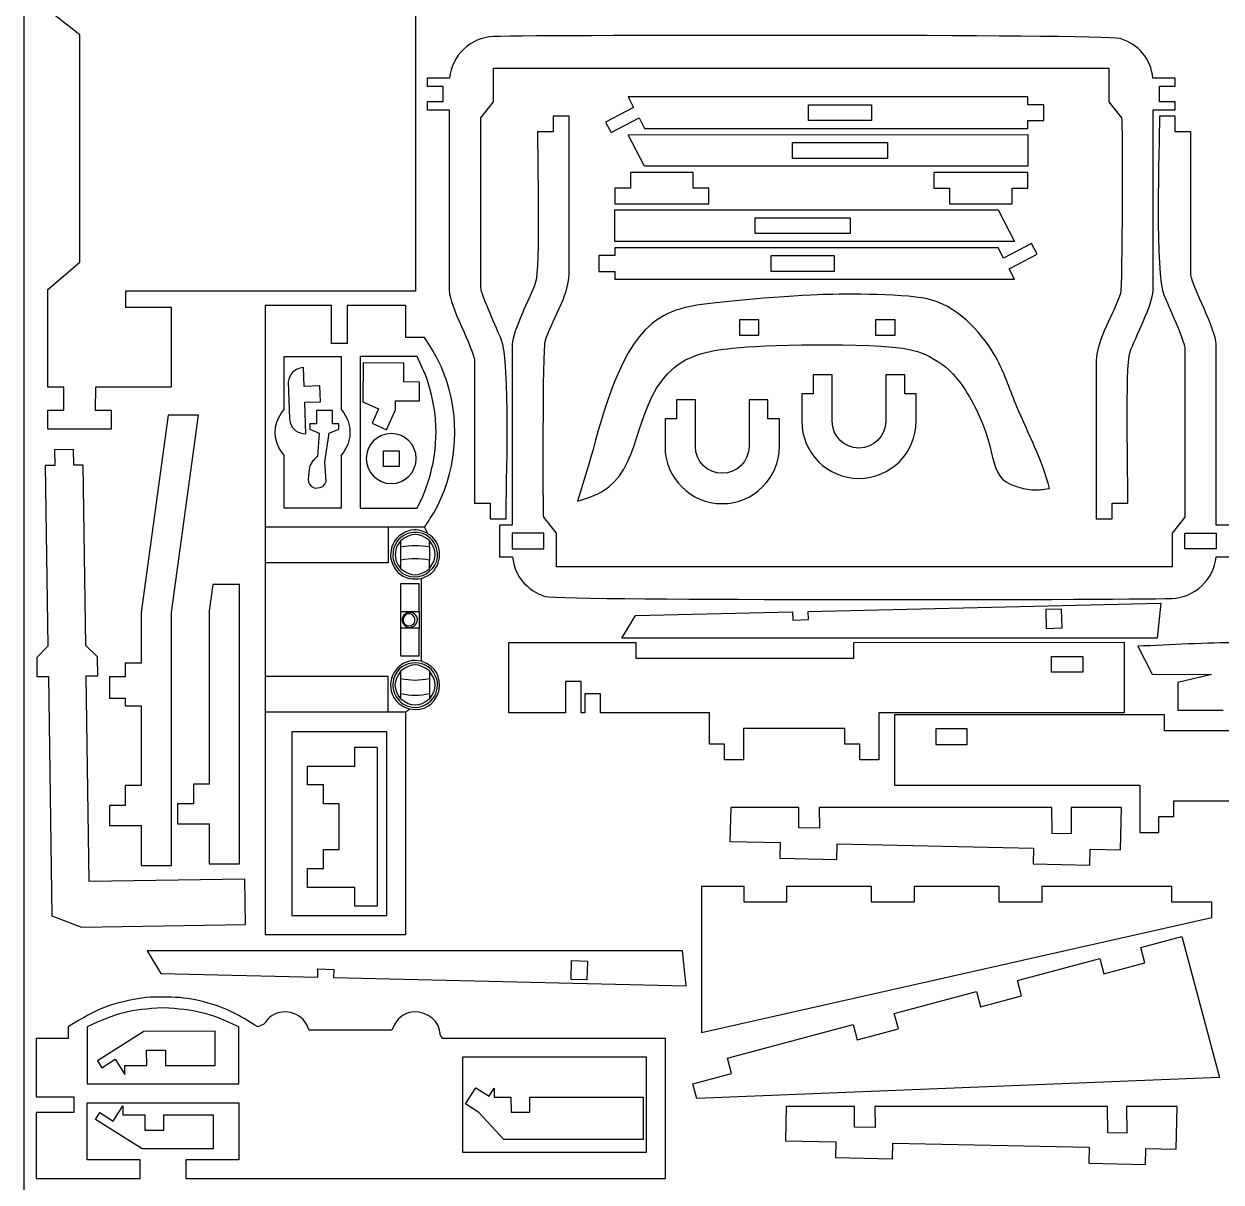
# Model space of a CAD drawing. Extents: x 460 to 1040, y 10 to 890.
# Drawn here: x 460 to 653.1, y 104.3 to 291.2 of the extents above; entities that cross this region are included whole.
import ezdxf

# ---------------------------------------------------------------- set-up
doc = ezdxf.new("R2010")
doc.units = 0
doc.layers.get('0').update_dxf_attribs({"linetype": 'CONTINUOUS'})

msp = doc.modelspace()

# ---------------------------------------------------------------- linework, layer by layer
at = {"color": 5}
msp.add_line((460, 444.9999), (460, 14.9998), dxfattribs=at)
at = {"color": 3}
for p, q in [((469.0401, 289.4325), (463.358, 293.8389)), ((523.1602, 294.0929), (523.1602, 248.0737)), ((469.0401, 252.7342), (469.0401, 289.4325)), ((535.7264, 278.6197), (535.7264, 284.0801)), ((535.7264, 284.0801), (635.0199, 284.0801)), ((635.0199, 284.0801), (635.0199, 278.6197)), ((528.6325, 282.4426), (525.0269, 282.4426)), ((525.0269, 282.4426), (525.0269, 281.1683)), ((645.7194, 282.4426), (642.1138, 282.4426)), ((645.7194, 281.1683), (645.7194, 282.4426)), ((525.0269, 281.1683), (527.5755, 281.1683)), ((527.5755, 281.1683), (527.5755, 278.6197)), ((643.1707, 278.6197), (643.1707, 281.1683)), ((643.1707, 281.1683), (645.7194, 281.1683)), ((527.5755, 278.6197), (525.0269, 278.6197)), ((525.0269, 278.6197), (525.0269, 277.3455)), ((533.6875, 276.0711), (535.7264, 278.6197)), ((635.0199, 278.6197), (637.0588, 276.0711)), ((645.7194, 278.6197), (643.1707, 278.6197)), ((645.7194, 277.3455), (645.7194, 278.6197)), ((525.0269, 277.3455), (528.5903, 277.3455)), ((528.5903, 277.3455), (528.6019, 248.1764)), ((547.9402, 276.3455), (545.3916, 276.3455)), ((545.3916, 276.3455), (545.3916, 273.7969)), ((547.9402, 250.8321), (547.9402, 276.3455)), ((642.1444, 248.1764), (642.156, 277.3455)), ((642.156, 277.3455), (645.7194, 277.3455)), ((645.7046, 276.3455), (643.156, 276.3455)), ((645.7046, 273.7969), (645.7046, 276.3455)), ((533.6875, 248.6322), (533.6875, 276.0711)), ((545.3916, 273.7969), (542.843, 273.7969)), ((648.2532, 273.7969), (645.7046, 273.7969)), ((648.2532, 250.6558), (648.2532, 273.7969)), ((463.8678, 248.3278), (469.0401, 252.7342)), ((463.8665, 232.5691), (463.8678, 248.3278)), ((523.1602, 248.0737), (476.3831, 248.0738)), ((476.3831, 248.0738), (476.3837, 245.5225)), ((476.3837, 245.5225), (483.7268, 245.5225)), ((483.7268, 245.5225), (483.7262, 232.5691)), ((498.9336, 245.7703), (498.9336, 144.2438)), ((538.7768, 239.4856), (538.7652, 210.3165)), ((652.3309, 210.3165), (652.3193, 239.4856)), ((501.9939, 228.9652), (501.9939, 237.5356)), ((501.9939, 237.5356), (511.1741, 237.5356)), ((511.1741, 237.5356), (511.1741, 228.9652)), ((523.4146, 237.5356), (514.2343, 237.5356)), ((514.2343, 237.5356), (514.2343, 213.0546)), ((647.2337, 239.0298), (647.2337, 211.5908)), ((532.668, 237.0062), (532.668, 213.865)), ((632.981, 236.8299), (632.981, 211.3164)), ((466.4156, 232.569), (463.8665, 232.5691)), ((466.4152, 228.8686), (466.4156, 232.569)), ((471.5168, 232.5692), (471.515, 228.854)), ((483.7262, 232.5691), (471.5168, 232.5692)), ((463.868, 225.7949), (463.8659, 228.8688)), ((463.8659, 228.8688), (466.4152, 228.8686)), ((471.515, 228.854), (474.0647, 228.8539)), ((474.0647, 228.8539), (474.0665, 225.7947)), ((483.2703, 228.0527), (478.8985, 196.2014)), ((488.1659, 228.0527), (483.2703, 228.0527)), ((483.794, 196.2014), (488.1659, 228.0527)), ((501.5638, 228.4452), (501.9939, 228.9652)), ((511.1741, 228.9652), (511.5942, 228.4452)), ((526.4748, 225.295), (526.3847, 227.4151)), ((474.0665, 225.7947), (463.868, 225.7949)), ((467.9998, 222.5355), (464.9404, 222.4911)), ((464.9404, 222.4911), (464.9774, 219.9416)), ((468.0368, 219.986), (467.9998, 222.5355)), ((501.9939, 221.6249), (501.5638, 222.1349)), ((511.5942, 222.1449), (511.1741, 221.6249)), ((511.9441, 222.7149), (511.5942, 222.1449)), ((512.2242, 223.325), (511.9441, 222.7149)), ((501.9939, 213.0546), (501.9939, 221.6249)), ((511.1741, 221.6249), (511.1741, 213.0546)), ((464.9774, 219.9416), (463.4477, 219.9194)), ((463.4477, 219.9194), (463.8704, 190.8015)), ((469.5665, 220.0082), (468.0368, 219.986)), ((469.9892, 190.8904), (469.5665, 220.0082)), ((523.4146, 213.0546), (524.3347, 214.9646)), ((511.1741, 213.0546), (501.9939, 213.0546)), ((514.2343, 213.0546), (523.4146, 213.0546)), ((532.668, 213.865), (535.2166, 213.865)), ((535.2166, 213.865), (535.2166, 211.3164)), ((635.5296, 211.3164), (635.5296, 213.865)), ((635.5296, 213.865), (638.0782, 213.865)), ((535.2166, 211.3164), (537.7652, 211.3164)), ((545.9013, 209.0423), (543.8624, 211.5908)), ((632.981, 211.3164), (635.5296, 211.3164)), ((647.2337, 211.5908), (645.1948, 209.0423)), ((538.7652, 210.3165), (536.731, 210.3165)), ((536.731, 210.3165), (536.731, 205.2193)), ((545.9013, 203.5797), (545.9013, 209.0423)), ((645.1948, 209.0423), (645.1948, 203.5797)), ((654.3651, 210.3165), (652.3309, 210.3165)), ((536.731, 205.2193), (538.8074, 205.2193)), ((652.2887, 205.2193), (654.3651, 205.2193)), ((645.1948, 203.5797), (545.9013, 203.5797)), ((490.4795, 200.72), (489.8936, 196.4602)), ((494.7891, 200.72), (490.4795, 200.72)), ((494.7891, 155.6501), (494.7891, 200.72)), ((586.5088, 196.3833), (643.4006, 197.706)), ((643.4006, 197.706), (642.781, 192.0989)), ((478.8985, 196.2014), (478.8985, 188.0647)), ((483.794, 155.3913), (483.794, 196.2014)), ((489.8936, 196.4602), (489.8936, 168.5305)), ((556.4638, 192.0994), (558.63, 195.7414)), ((558.63, 195.7414), (583.9577, 196.3258)), ((583.9577, 196.3258), (584.0051, 194.995)), ((584.0051, 194.995), (586.5549, 195.0937)), ((586.5549, 195.0937), (586.5088, 196.3833)), ((538.2211, 180.0319), (538.2211, 191.384)), ((538.2211, 191.384), (558.7254, 191.384)), ((642.781, 192.0989), (556.4638, 192.0994)), ((558.7254, 191.384), (558.7254, 188.8536)), ((593.8862, 191.3946), (637.4515, 191.4165)), ((593.8862, 188.8538), (593.8862, 191.3946)), ((637.4515, 191.4165), (637.4515, 180.048)), ((463.8704, 190.8015), (462.0614, 188.9392)), ((471.8515, 189.0814), (469.9892, 190.8904)), ((639.6529, 190.7669), (642.0104, 186.2537)), ((462.0614, 188.9392), (462.1059, 185.8798)), ((471.8959, 186.022), (471.8515, 189.0814)), ((478.8985, 188.0647), (476.3488, 188.0647)), ((476.3488, 188.0647), (476.3488, 185.8322)), ((558.7254, 188.8536), (593.8862, 188.8538)), ((462.1059, 185.8798), (463.9415, 185.9065)), ((463.9415, 185.9065), (464.5029, 147.2427)), ((470.0603, 185.9953), (471.8959, 186.022)), ((470.5419, 152.8198), (470.0603, 185.9953)), ((476.3488, 185.8322), (473.7989, 185.8322)), ((473.7989, 185.8322), (473.7989, 182.3758)), ((642.0104, 186.2537), (651.5594, 186.2184)), ((651.5594, 186.2184), (646.1205, 184.8952)), ((549.8606, 185.0908), (547.3303, 185.0908)), ((547.3303, 185.0908), (547.3303, 180.0327)), ((549.8606, 180.0301), (549.8606, 185.0908)), ((646.1205, 184.8952), (646.1205, 180.4565)), ((473.7989, 182.3758), (476.3488, 182.3758)), ((476.3488, 182.3758), (476.3488, 181.152)), ((553.0075, 183.0891), (550.4772, 183.0891)), ((550.4772, 183.0891), (550.4772, 180.0302)), ((553.0075, 180.0308), (553.0075, 183.0891)), ((476.3488, 181.152), (478.8985, 181.152)), ((478.8985, 181.152), (478.8985, 168.2717)), ((547.3303, 180.0327), (538.2211, 180.0319)), ((550.4772, 180.0302), (549.8606, 180.0301)), ((570.5845, 180.0351), (553.0075, 180.0308)), ((570.5849, 174.9876), (570.5845, 180.0351)), ((637.4515, 180.048), (597.8765, 180.038)), ((597.8765, 180.038), (597.8773, 172.4403)), ((643.9986, 179.6793), (600.4333, 179.702)), ((600.4333, 179.702), (600.4333, 168.3335)), ((643.9986, 177.1385), (643.9986, 179.6793)), ((646.1205, 180.4565), (653.4469, 180.4587)), ((503.2138, 176.963), (503.2138, 147.3018)), ((518.5145, 176.963), (503.2138, 176.963)), ((518.5145, 147.3018), (518.5145, 176.963)), ((592.4113, 177.5208), (576.0502, 177.5192)), ((576.0502, 177.5192), (576.0508, 172.4397)), ((592.4115, 174.9876), (592.4113, 177.5208)), ((679.1594, 177.1385), (643.9986, 177.1385)), ((573.014, 174.9878), (570.5849, 174.9876)), ((573.0143, 172.4393), (573.014, 174.9878)), ((594.8406, 174.9878), (592.4115, 174.9876)), ((594.8409, 172.44), (594.8406, 174.9878)), ((576.0508, 172.4397), (573.0143, 172.4393)), ((597.8773, 172.4403), (594.8409, 172.44)), ((478.8985, 168.2717), (476.3488, 168.2717)), ((476.3488, 168.2717), (476.3488, 165.0516)), ((489.8936, 168.5305), (487.3438, 168.5305)), ((487.3438, 168.5305), (487.3438, 165.3104)), ((600.4333, 168.3335), (640.0083, 168.3229)), ((640.0083, 168.3229), (640.0075, 160.7251)), ((476.3488, 165.0516), (473.7989, 165.0516)), ((473.7989, 165.0516), (473.7989, 161.8315)), ((487.3438, 165.3104), (484.794, 165.3104)), ((484.794, 165.3104), (484.794, 162.0903)), ((574.0014, 164.77), (573.8814, 159.2734)), ((584.9768, 164.7664), (574.0014, 164.77)), ((585.0082, 161.4786), (584.9768, 164.7664)), ((625.8011, 164.7665), (588.2952, 164.7664)), ((588.2952, 164.7664), (588.3273, 161.3948)), ((625.8459, 160.5495), (625.8011, 164.7665)), ((637.0568, 164.766), (628.9029, 164.7664)), ((628.9029, 164.7664), (628.9063, 160.4917)), ((636.9033, 157.8912), (637.0568, 164.766)), ((645.4733, 163.2724), (645.4735, 165.8057)), ((645.4735, 165.8057), (661.8346, 165.804)), ((643.0439, 160.7249), (643.0442, 163.2727)), ((643.0442, 163.2727), (645.4733, 163.2724)), ((473.7989, 161.8315), (478.8985, 161.8315)), ((478.8985, 161.8315), (478.8985, 155.3913)), ((484.794, 162.0903), (489.8936, 162.0903)), ((489.8936, 162.0903), (489.8936, 155.6501)), ((588.3273, 161.3948), (585.0082, 161.4786)), ((628.9063, 160.4917), (625.8459, 160.5495)), ((640.0075, 160.7251), (643.0439, 160.7249)), ((573.8814, 159.2734), (581.9966, 159.0951)), ((581.9966, 159.0951), (581.9409, 156.5459)), ((591.1186, 156.3441), (591.1744, 158.8934)), ((591.1744, 158.8934), (622.8302, 158.2004)), ((581.9409, 156.5459), (591.1186, 156.3441)), ((622.8302, 158.2004), (622.7744, 155.6511)), ((631.9531, 155.4494), (632.0089, 157.9987)), ((632.0089, 157.9987), (636.9033, 157.8912)), ((478.8985, 155.3913), (483.794, 155.3913)), ((489.8936, 155.6501), (494.7891, 155.6501)), ((622.7744, 155.6511), (631.9531, 155.4494)), ((495.6289, 153.1841), (470.5419, 152.8198)), ((495.7355, 145.8416), (495.6289, 153.1841)), ((576.1567, 151.9729), (569.2952, 151.9729)), ((569.2952, 151.9729), (569.2952, 128.4566)), ((576.1567, 149.4427), (576.1567, 151.9729)), ((596.7409, 151.9729), (583.0181, 151.9729)), ((583.0181, 151.9729), (583.0181, 149.4427)), ((596.7409, 149.4427), (596.7409, 151.9729)), ((617.3252, 151.9729), (603.6024, 151.9729)), ((603.6024, 151.9729), (603.6024, 149.4427)), ((617.3252, 149.4427), (617.3252, 151.9729)), ((644.7709, 151.9729), (624.1866, 151.9729)), ((624.1866, 151.9729), (624.1866, 149.4427)), ((645.17, 151.9748), (644.7709, 151.9729)), ((645.17, 149.4443), (645.17, 151.9748)), ((583.0181, 149.4427), (576.1567, 149.4427)), ((603.6024, 149.4427), (596.7409, 149.4427)), ((624.1866, 149.4427), (617.3252, 149.4427)), ((651.6323, 149.4427), (645.17, 149.4443)), ((651.6323, 146.9838), (651.6323, 149.4427)), ((464.5029, 147.2427), (469.2611, 145.4572)), ((503.2138, 147.3018), (518.5145, 147.3018)), ((569.2952, 128.4566), (651.6323, 146.9838)), ((469.2611, 145.4572), (495.7355, 145.8416)), ((640.1581, 142.133), (646.7858, 143.9089)), ((646.7858, 143.9089), (652.8722, 121.1939)), ((566.2061, 141.5886), (479.8889, 141.5881)), ((479.8889, 141.5881), (482.0551, 137.9461)), ((566.8257, 135.9815), (566.2061, 141.5886)), ((640.813, 139.689), (640.1581, 142.133)), ((620.2753, 136.8054), (633.5305, 140.3572)), ((633.5305, 140.3572), (634.1854, 137.9131)), ((634.1854, 137.9131), (640.813, 139.689)), ((482.0551, 137.9461), (507.3828, 137.3618)), ((507.3828, 137.3618), (507.4302, 138.6926)), ((507.4302, 138.6926), (509.98, 138.5938)), ((509.98, 138.5938), (509.9339, 137.3043)), ((509.9339, 137.3043), (566.8257, 135.9815)), ((620.9301, 134.3614), (620.2753, 136.8054)), ((600.3923, 131.4778), (613.6476, 135.0296)), ((613.6476, 135.0296), (614.3025, 132.5855)), ((614.3025, 132.5855), (620.9301, 134.3614)), ((601.0472, 129.0338), (600.3923, 131.4778)), ((505.9989, 128.8246), (505.5989, 129.7747)), ((573.8818, 124.3744), (593.7648, 129.702)), ((593.7648, 129.702), (594.4196, 127.2579)), ((467.1174, 127.4846), (461.9471, 127.4846)), ((461.9471, 127.4846), (461.9471, 118.0542)), ((467.1174, 129.3246), (467.1174, 127.4846)), ((470.1774, 129.3246), (470.1774, 120.1442)), ((494.6584, 120.1442), (494.6584, 129.3246)), ((519.3595, 128.8246), (505.9989, 128.8246)), ((563.4713, 127.4846), (527.5798, 127.4846)), ((563.4713, 104.8437), (563.4713, 127.4846)), ((594.4196, 127.2579), (601.0472, 129.0338)), ((560.4112, 124.4244), (530.75, 124.4244)), ((530.75, 124.4244), (530.75, 109.1239)), ((560.4112, 109.1239), (560.4112, 124.4244)), ((573.4959, 124.2728), (573.8818, 124.3744)), ((574.1509, 121.8286), (573.4959, 124.2728)), ((567.9091, 120.1544), (574.1509, 121.8286)), ((470.1774, 120.1442), (494.6584, 120.1442)), ((568.5455, 117.7794), (567.9091, 120.1544)), ((652.8722, 121.1939), (568.5455, 117.7794)), ((461.9471, 118.0542), (468.0573, 118.0542)), ((468.0573, 118.0542), (468.0573, 115.5041)), ((470.1774, 107.9038), (470.1774, 117.0842)), ((470.1774, 117.0842), (494.6584, 117.0842)), ((494.6584, 117.0842), (494.6584, 107.9038)), ((582.9747, 116.4687), (582.8547, 110.9721)), ((593.9501, 116.4651), (582.9747, 116.4687)), ((593.9815, 113.1773), (593.9501, 116.4651)), ((634.7744, 116.4652), (597.2685, 116.4651)), ((597.2685, 116.4651), (597.3006, 113.0935)), ((634.8192, 112.2482), (634.7744, 116.4652)), ((646.0301, 116.4647), (637.8762, 116.4651)), ((637.8762, 116.4651), (637.8796, 112.1904)), ((645.8766, 109.5899), (646.0301, 116.4647)), ((468.0573, 115.5041), (461.9471, 115.5041)), ((461.9471, 115.5041), (461.9471, 104.8437)), ((597.3006, 113.0935), (593.9815, 113.1773)), ((637.8796, 112.1904), (634.8192, 112.2482)), ((582.8547, 110.9721), (590.9699, 110.7938)), ((590.9699, 110.7938), (590.9142, 108.2446)), ((600.0919, 108.0428), (600.1477, 110.5921)), ((600.1477, 110.5921), (631.8035, 109.8991)), ((530.75, 109.1239), (560.4112, 109.1239)), ((590.9142, 108.2446), (600.0919, 108.0428)), ((631.8035, 109.8991), (631.7477, 107.3498)), ((640.9264, 107.1481), (640.9822, 109.6974)), ((640.9822, 109.6974), (645.8766, 109.5899)), ((478.7478, 107.9038), (470.1774, 107.9038)), ((478.7478, 104.8437), (478.7478, 107.9038)), ((494.6584, 107.9038), (486.0881, 107.9038)), ((486.0881, 107.9038), (486.0881, 104.8437)), ((631.7477, 107.3498), (640.9264, 107.1481)), ((461.9471, 104.8437), (478.7478, 104.8437)), ((486.0881, 104.8437), (563.4713, 104.8437))]:
    msp.add_line(p, q, dxfattribs=at)
at = {"color": 2}
for p, q in [((621.9404, 279.4388), (557.4505, 279.435)), ((557.4505, 279.435), (558.338, 277.7359)), ((621.9405, 278.1646), (621.9404, 279.4388)), ((624.4891, 278.1647), (621.9405, 278.1646)), ((624.4893, 275.6161), (624.4891, 278.1647)), ((558.338, 277.7359), (553.8199, 275.3762)), ((553.8199, 275.3762), (554.7073, 273.6771)), ((554.7073, 273.6771), (559.2256, 276.0368)), ((559.2256, 276.0368), (560.113, 274.3377)), ((560.113, 274.3377), (621.9407, 274.3418)), ((621.9406, 275.616), (624.4893, 275.6161)), ((621.9407, 274.3418), (621.9406, 275.616)), ((557.4509, 273.3359), (621.9407, 273.3418)), ((560.1131, 268.2391), (557.4509, 273.3359)), ((621.9407, 273.3418), (621.9411, 268.2444)), ((567.9501, 267.2444), (557.8289, 267.2444)), ((557.8289, 267.2444), (557.8289, 264.715)), ((621.9411, 268.2444), (560.1131, 268.2391)), ((567.9501, 264.715), (567.9501, 267.2444)), ((621.9411, 267.2444), (606.7591, 267.2444)), ((606.7591, 267.2444), (606.7591, 264.715)), ((621.9411, 264.715), (621.9411, 267.2444)), ((557.8289, 264.715), (555.2985, 264.715)), ((555.2985, 264.715), (555.2985, 262.1856)), ((570.4805, 264.715), (567.9501, 264.715)), ((570.4805, 262.1856), (570.4805, 264.715)), ((606.7591, 264.715), (609.2895, 264.715)), ((609.2895, 264.715), (609.2895, 262.1856)), ((619.4107, 262.1856), (619.4107, 264.715)), ((619.4107, 264.715), (621.9411, 264.715)), ((555.2985, 262.1856), (570.4805, 262.1856)), ((555.2985, 261.1856), (617.1265, 261.1909)), ((555.2989, 256.0882), (555.2985, 261.1856)), ((609.2895, 262.1856), (619.4107, 262.1856)), ((617.1265, 261.1909), (619.7887, 256.0941)), ((619.7887, 256.0941), (555.2989, 256.0882)), ((617.1266, 255.0923), (555.2989, 255.0882)), ((555.2989, 255.0882), (555.299, 253.814)), ((618.014, 253.3932), (617.1266, 255.0923)), ((622.5323, 255.7529), (618.014, 253.3932)), ((623.4197, 254.0538), (622.5323, 255.7529)), ((555.299, 253.814), (552.7503, 253.8139)), ((552.7503, 253.8139), (552.7505, 251.2653)), ((618.9016, 251.6941), (623.4197, 254.0538)), ((552.7505, 251.2653), (555.2991, 251.2654)), ((555.2991, 251.2654), (555.2992, 249.9912)), ((619.7891, 249.995), (618.9016, 251.6941)), ((555.2992, 249.9912), (619.7891, 249.995)), ((505.09742, 235.75977), (504.76557, 235.72647)), ((505.20326, 232.7019), (505.09742, 235.75977)), ((514.70787, 236.4893), (514.67662, 230.19638)), ((521.30219, 236.45656), (514.70787, 236.4893)), ((521.28711, 233.42), (521.30219, 236.45656)), ((590.3651, 234.5874), (587.3054, 234.5874)), ((587.3054, 234.5874), (587.3054, 231.5277)), ((590.3651, 227.0811), (590.3651, 234.5874)), ((602.079, 234.5874), (599.0193, 234.5874)), ((599.0193, 234.5874), (599.0193, 227.0811)), ((602.079, 231.5277), (602.079, 234.5874)), ((502.64762, 233.45675), (502.8314, 227.51725)), ((507.75144, 232.7901), (505.20326, 232.7019)), ((507.83964, 230.24193), (507.75144, 232.7901)), ((523.81758, 233.40743), (521.28711, 233.42)), ((523.80248, 230.36647), (523.81758, 233.40743)), ((505.29147, 230.15373), (507.83964, 230.24193)), ((505.46788, 225.05718), (505.29147, 230.15373)), ((514.67662, 230.19638), (517.20105, 229.06783)), ((519.9199, 228.94953), (519.92703, 230.38541)), ((519.92703, 230.38541), (523.80248, 230.36647)), ((568.3036, 230.5152), (565.2439, 230.5152)), ((565.2439, 230.5152), (565.2439, 227.4555)), ((568.3036, 223.0089), (568.3036, 230.5152)), ((580.0175, 230.5152), (576.9578, 230.5152)), ((576.9578, 230.5152), (576.9578, 223.0089)), ((580.0175, 227.4555), (580.0175, 230.5152)), ((585.4696, 231.5277), (585.4696, 227.0811)), ((587.3054, 231.5277), (585.4696, 231.5277)), ((603.9148, 231.5277), (602.079, 231.5277)), ((603.9148, 227.0811), (603.9148, 231.5277)), ((507.20214, 228.81369), (507.20204, 226.68879)), ((509.75184, 228.81359), (507.20214, 228.81369)), ((509.75184, 226.68869), (509.75184, 228.81359)), ((517.20105, 229.06783), (516.16837, 226.75763)), ((518.47867, 225.72504), (519.9199, 228.94953)), ((502.8314, 227.51725), (502.94098, 226.86065)), ((507.20204, 226.68879), (506.14134, 226.68879)), ((506.14134, 226.68879), (506.14134, 225.83239)), ((510.81254, 226.68869), (509.75184, 226.68869)), ((510.81244, 225.83219), (510.81254, 226.68869)), ((516.16837, 226.75763), (518.47867, 225.72504)), ((563.4081, 227.4555), (563.4081, 223.0089)), ((565.2439, 227.4555), (563.4081, 227.4555)), ((581.8533, 227.4555), (580.0175, 227.4555)), ((581.8533, 223.0089), (581.8533, 227.4555)), ((506.14134, 225.83239), (507.64124, 225.15259)), ((507.64124, 225.15259), (507.35444, 221.38579)), ((508.56234, 220.52279), (509.25974, 225.15259)), ((509.25974, 225.15259), (510.81244, 225.83219)), ((506.27214, 220.14939), (506.19054, 219.98419)), ((506.36224, 220.31009), (506.27214, 220.14939)), ((506.46054, 220.46599), (506.36224, 220.31009)), ((506.56674, 220.61649), (506.46054, 220.46599)), ((506.68074, 220.76119), (506.56674, 220.61649)), ((506.80204, 220.89989), (506.68074, 220.76119)), ((506.93054, 221.03199), (506.80204, 220.89989)), ((507.06564, 221.15729), (506.93054, 221.03199)), ((507.20704, 221.27529), (507.06564, 221.15729)), ((507.35444, 221.38579), (507.20704, 221.27529)), ((508.72844, 217.34229), (508.56234, 220.52279)), ((505.98874, 219.30219), (505.86754, 217.72589)), ((506.05374, 219.64219), (505.98874, 219.30219)), ((506.11774, 219.81499), (506.05374, 219.64219)), ((506.19054, 219.98419), (506.11774, 219.81499)), ((551.0208, 219.786), (549.3008, 214.1858)), ((505.86754, 217.72589), (505.91974, 217.24049)), ((505.91974, 217.24049), (506.05104, 216.94149)), ((506.05104, 216.94149), (506.37284, 216.57439)), ((506.37284, 216.57439), (506.80514, 216.34759)), ((506.80514, 216.34759), (506.96414, 216.30909)), ((506.96414, 216.30909), (507.78464, 216.41659)), ((507.78464, 216.41659), (508.22614, 216.57549)), ((508.22614, 216.57549), (508.56104, 216.90409)), ((508.56104, 216.90409), (508.72844, 217.34229)), ((513.39571, 171.44063), (513.39571, 174.50023)), ((513.39571, 174.50023), (516.96531, 174.50023)), ((516.96531, 174.50023), (516.96531, 148.79873)), ((505.74681, 168.38083), (505.74681, 171.44063)), ((505.74681, 171.44063), (513.39571, 171.44063)), ((508.29611, 168.38083), (505.74681, 168.38083)), ((508.29611, 165.32113), (508.29611, 168.38083)), ((510.84591, 165.32113), (508.29611, 165.32113)), ((510.84591, 157.97783), (510.84591, 165.32113)), ((508.29611, 154.91823), (508.29611, 157.97783)), ((508.29611, 157.97783), (510.84591, 157.97783)), ((505.74681, 151.85843), (505.74681, 154.91823)), ((505.74681, 154.91823), (508.29611, 154.91823)), ((513.39571, 151.85843), (505.74681, 151.85843)), ((513.39571, 148.79873), (513.39571, 151.85843)), ((516.96531, 148.79873), (513.39571, 148.79873)), ((479.3365, 128.6142), (471.8416, 123.8754)), ((490.8342, 128.6198), (479.3365, 128.6142)), ((490.8368, 123.0945), (490.8342, 128.6198)), ((479.7956, 125.5649), (482.8555, 125.5664)), ((479.7968, 123.0913), (479.7956, 125.5649)), ((482.8555, 125.5664), (482.8567, 123.0928)), ((471.8416, 123.8754), (472.5547, 122.7473)), ((472.5547, 122.7473), (474.71, 124.1098)), ((474.71, 124.1098), (476.2513, 121.6712)), ((476.2498, 123.0875), (479.7968, 123.0913)), ((476.2513, 121.6712), (476.2498, 123.0875)), ((482.8567, 123.0928), (490.8368, 123.0945)), ((531.2342, 116.9063), (532.8679, 119.4935)), ((532.8679, 119.4935), (535.0239, 118.1321)), ((535.0239, 118.1321), (535.8489, 119.4392)), ((535.8489, 119.4392), (535.8484, 118.0037)), ((535.8484, 118.0037), (538.5646, 118.007)), ((538.5646, 118.007), (538.5749, 115.5626)), ((541.6224, 118.0104), (559.8891, 118.0041)), ((541.6224, 115.5626), (541.6224, 118.0104)), ((559.8891, 118.0041), (559.8892, 111.1786)), ((474.4188, 114.1452), (475.9601, 116.5838)), ((475.9601, 116.5838), (475.9586, 115.1675)), ((533.3903, 115.545), (531.2342, 116.9063)), ((471.5504, 114.3796), (472.2635, 115.5077)), ((479.0453, 109.6407), (471.5504, 114.3796)), ((472.2635, 115.5077), (474.4188, 114.1452)), ((475.9586, 115.1675), (479.5056, 115.1636)), ((479.5056, 115.1636), (479.5044, 112.69)), ((482.5643, 112.6886), (482.5655, 115.1621)), ((482.5655, 115.1621), (490.5456, 115.1604)), ((490.5456, 115.1604), (490.543, 109.6352)), ((537.4085, 111.1784), (533.3903, 115.545)), ((538.5749, 115.5626), (541.6224, 115.5626)), ((479.5044, 112.69), (482.5643, 112.6886)), ((559.8892, 111.1786), (537.4085, 111.1784)), ((490.543, 109.6352), (479.0453, 109.6407))]:
    msp.add_line(p, q, dxfattribs=at)
at = {"color": 7}
for p, q in [((586.5382, 278.1624), (596.7326, 278.1629)), ((586.5383, 275.6138), (586.5382, 278.1624)), ((596.7326, 278.1629), (596.7328, 275.6143)), ((596.7328, 275.6143), (586.5383, 275.6138)), ((583.9897, 272.0644), (599.2814, 272.0656)), ((583.9899, 269.5157), (583.9897, 272.0644)), ((599.2814, 272.0656), (599.2817, 269.5168)), ((599.2817, 269.5168), (583.9899, 269.5157)), ((577.9579, 259.9132), (593.2497, 259.9143)), ((577.9582, 257.3644), (577.9579, 259.9132)), ((593.2497, 259.9143), (593.2499, 257.3656)), ((593.2499, 257.3656), (577.9582, 257.3644)), ((580.5068, 253.8157), (590.7013, 253.8162)), ((580.507, 251.2671), (580.5068, 253.8157)), ((590.7013, 253.8162), (590.7014, 251.2676)), ((590.7014, 251.2676), (580.507, 251.2671)), ((575.4517, 240.9469), (575.4517, 243.497)), ((575.4517, 243.497), (578.5018, 243.497)), ((578.5018, 243.497), (578.5018, 240.9469)), ((597.4425, 240.9469), (597.4425, 243.497)), ((597.4425, 243.497), (600.5026, 243.497)), ((600.5026, 243.497), (600.5026, 240.9469)), ((578.5018, 240.9469), (575.4517, 240.9469)), ((600.5026, 240.9469), (597.4425, 240.9469)), ((517.99304, 219.79847), (517.99304, 222.32907)), ((517.99304, 222.32907), (520.52354, 222.32907)), ((520.52354, 222.32907), (520.52354, 219.79847)), ((520.52354, 219.79847), (517.99304, 219.79847)), ((538.7652, 209.0423), (538.7652, 206.4937)), ((543.8624, 209.0423), (538.7652, 209.0423)), ((543.8624, 206.4937), (543.8624, 209.0423)), ((647.2337, 206.4937), (647.2337, 209.0423)), ((647.2337, 209.0423), (652.3309, 209.0423)), ((652.3309, 209.0423), (652.3309, 206.4937)), ((538.7652, 206.4937), (543.8624, 206.4937)), ((652.3309, 206.4937), (647.2337, 206.4937)), ((627.3744, 196.781), (624.831, 196.7116)), ((624.831, 196.7116), (624.9111, 193.6541)), ((627.4544, 193.7235), (627.3744, 196.781)), ((624.9111, 193.6541), (627.4544, 193.7235)), ((625.746, 186.6089), (625.746, 189.1392)), ((625.746, 189.1392), (630.8067, 189.1392)), ((630.8067, 189.1392), (630.8067, 186.6089)), ((630.8067, 186.6089), (625.746, 186.6089)), ((612.1388, 177.4243), (607.0781, 177.4243)), ((607.0781, 177.4243), (607.0781, 174.8941)), ((612.1388, 174.8941), (612.1388, 177.4243)), ((607.0781, 174.8941), (612.1388, 174.8941)), ((548.2561, 136.9759), (548.3362, 140.0334)), ((548.3362, 140.0334), (550.8795, 139.964)), ((550.8795, 139.964), (550.7995, 136.9065)), ((550.7995, 136.9065), (548.2561, 136.9759))]:
    msp.add_line(p, q, dxfattribs=at)
at = {"color": 1}
for p, q in [((518.7645, 209.9944), (518.7645, 204.2442)), ((519.9844, 207.3643), (519.6244, 206.4943)), ((520.8145, 203.2742), (520.8145, 207.8444)), ((525.3947, 206.7943), (525.3947, 207.8444)), ((525.3947, 206.7943), (525.3947, 204.6542)), ((518.7645, 204.2442), (498.9337, 204.2442)), ((525.3947, 203.2742), (525.3947, 204.6542)), ((523.7746, 200.844), (520.7145, 200.844)), ((520.7145, 200.844), (520.7145, 189.2235)), ((523.7746, 196.3839), (523.7746, 200.844)), ((520.7145, 196.3839), (523.7746, 196.3839)), ((523.7746, 196.3839), (523.7746, 193.6837)), ((523.7746, 193.6837), (520.7145, 193.6837)), ((523.7746, 189.2235), (523.7746, 193.6837)), ((520.7145, 189.2235), (523.7746, 189.2235)), ((524.1346, 188.3535), (523.1046, 188.4835)), ((518.7645, 185.8834), (498.9337, 185.8834)), ((518.7645, 180.1332), (518.7645, 185.8834)), ((520.8145, 185.5634), (520.8145, 186.7934)), ((520.8145, 182.2233), (520.8145, 185.5634)), ((525.3947, 186.7934), (525.3947, 183.1333)), ((525.3947, 183.1333), (525.3947, 182.2233)), ((518.7645, 180.1332), (498.9337, 180.1332)), ((521.5746, 180.1332), (518.7645, 180.1332))]:
    msp.add_line(p, q, dxfattribs=at)
at = {"color": 3}
for points in [[(535.7264, 289.1796), (532.001, 288.9831), (529.0298, 286.1958), (528.6325, 282.4426)], [(636.8362, 288.8729), (633.049, 289.5124), (545.3532, 289.4333), (535.7264, 289.1796)], [(642.1138, 282.4426), (641.7681, 285.708), (639.7983, 287.7829), (636.8362, 288.8729)], [(643.156, 276.3455), (643.156, 271.1114), (642.3972, 250.9175), (643.9377, 247.3112)], [(637.0588, 276.0711), (637.2364, 275.5647), (637.182, 248.721), (636.8691, 247.7182)], [(542.843, 273.7969), (542.843, 270.095), (543.2578, 251.6266), (542.532, 249.5191)], [(542.532, 249.5191), (541.6664, 247.0058), (538.8249, 241.7118), (538.7768, 239.4856)], [(544.0521, 239.9437), (545.0672, 243.1973), (547.8865, 247.2581), (547.9402, 250.8321)], [(652.3193, 239.4856), (652.2656, 241.9688), (648.4881, 248.7045), (648.2532, 250.6558)], [(528.6019, 248.1764), (528.6556, 245.6933), (532.4331, 238.9572), (532.668, 237.0062)], [(536.9835, 240.3508), (536.3934, 241.7324), (533.7466, 247.5939), (533.6875, 248.6322)], [(636.8691, 247.7182), (635.8541, 244.4649), (633.0347, 240.4037), (632.981, 236.8299)], [(638.3892, 238.1429), (639.2547, 240.6561), (642.0963, 245.9502), (642.1444, 248.1764)], [(643.9377, 247.3112), (644.5278, 245.9299), (647.1747, 240.0679), (647.2337, 239.0298)], [(509.5915, 245.7703), (506.0389, 245.7703), (502.4862, 245.7703), (498.9336, 245.7703)], [(509.5915, 239.6508), (509.5915, 241.6906), (509.5915, 243.7305), (509.5915, 245.7703)], [(521.5754, 245.7703), (518.4307, 245.7703), (515.2859, 245.7703), (512.1413, 245.7703)], [(512.1413, 245.7703), (512.1413, 243.7305), (512.1413, 241.6906), (512.1413, 239.6508)], [(521.5754, 240.5912), (521.5754, 242.3176), (521.5754, 244.0439), (521.5754, 245.7703)], [(512.1413, 239.6508), (511.2913, 239.6508), (510.4415, 239.6508), (509.5915, 239.6508)], [(524.6351, 240.5912), (523.6152, 240.5912), (522.5953, 240.5912), (521.5754, 240.5912)], [(528.2769, 233.324), (527.3498, 236.2211), (526.2241, 238.0998), (524.6351, 240.5912)], [(537.7652, 211.3164), (537.7652, 216.5506), (538.524, 236.7443), (536.9835, 240.3508)], [(543.8624, 211.5908), (543.6848, 212.0972), (543.7393, 238.941), (544.0521, 239.9437)], [(525.0947, 233.6354), (524.608, 235.0705), (524.0584, 236.1921), (523.4146, 237.5356)], [(638.0782, 213.865), (638.0782, 217.5669), (637.6634, 236.0354), (638.3892, 238.1429)], [(526.3847, 227.4151), (526.2243, 229.3546), (525.7199, 231.7918), (525.0947, 233.6354)], [(526.0974, 212.2866), (529.6804, 218.6007), (530.4895, 226.4094), (528.2769, 233.324)], [(501.5638, 222.1349), (500.185, 223.9939), (500.1884, 226.5721), (501.5638, 228.4452)], [(511.5942, 228.4452), (512.6369, 226.969), (512.8715, 225.0106), (512.2242, 223.325)], [(526.1247, 221.0648), (526.3683, 222.5437), (526.4122, 223.8215), (526.4748, 225.295)], [(524.3347, 214.9646), (525.0951, 216.7253), (525.813, 219.172), (526.1247, 221.0648)], [(524.6351, 209.9941), (525.1225, 210.7583), (525.6099, 211.5224), (526.0974, 212.2866)], [(525.9178, 208.3729), (525.0793, 209.2112), (525.4451, 208.2479), (524.6351, 209.9941)], [(525.094, 202.1155), (527.3122, 203.3961), (527.7291, 206.5619), (525.9178, 208.3729)], [(538.8074, 205.2193), (539.1531, 201.9536), (541.1228, 199.8794), (544.085, 198.789)], [(645.1948, 198.4824), (648.9202, 198.6789), (651.8913, 201.4661), (652.2887, 205.2193)], [(524.1347, 201.7182), (524.4545, 201.8506), (524.7742, 201.9831), (525.094, 202.1155)], [(524.1347, 188.3515), (524.1347, 192.8071), (524.1347, 197.2627), (524.1347, 201.7182)], [(544.085, 198.789), (547.8744, 198.1493), (635.5667, 198.2287), (645.1948, 198.4824)], [(656.0229, 191.3471), (650.7532, 191.3471), (644.974, 190.9907), (639.6529, 190.7669)], [(526.9473, 183.48), (527.2859, 186.0531), (526.5334, 187.3583), (524.1347, 188.3515)], [(522.1873, 180.6527), (524.7253, 180.3184), (526.0016, 181.1965), (526.9473, 183.48)], [(521.5754, 180.1313), (521.7794, 180.3052), (521.9833, 180.4789), (522.1873, 180.6527)], [(521.5754, 144.2438), (521.5754, 156.2063), (521.5754, 168.1688), (521.5754, 180.1313)], [(498.9336, 144.2438), (506.4808, 144.2438), (514.0281, 144.2438), (521.5754, 144.2438)], [(479.7079, 134.0748), (474.0888, 133.1975), (471.9191, 132.3725), (467.1174, 129.3246)], [(490.4482, 132.9648), (486.6029, 134.1894), (483.6192, 134.2769), (479.7079, 134.0748)], [(482.418, 132.3847), (477.2169, 132.1639), (474.8366, 131.5567), (470.1774, 129.3246)], [(494.6584, 129.3246), (489.9832, 131.5765), (487.5601, 132.1663), (482.418, 132.3847)], [(497.7186, 129.3246), (495.2244, 130.9147), (493.3502, 132.0406), (490.4482, 132.9648)], [(505.5989, 129.7747), (504.2837, 132.0511), (501.0121, 132.3959), (499.3387, 130.6046)], [(522.1696, 131.6347), (520.612, 131.2169), (519.9155, 130.1458), (519.3595, 128.8246)], [(527.0498, 128.8246), (526.5832, 130.8102), (524.2739, 132.1991), (522.1696, 131.6347)], [(499.3387, 130.6046), (498.4156, 129.5465), (499.2767, 130.033), (497.7186, 129.3246)], [(527.5798, 127.4846), (526.8992, 128.2949), (527.2544, 127.8011), (527.0498, 128.8246)]]:
    msp.add_open_spline(points, degree=3, dxfattribs=at)
at = {"color": 2}
for points in [[(588.9022, 247.5272), (584.5976, 247.3775), (570.5095, 246.4025), (566.6713, 245.4371)], [(606.4728, 246.6372), (602.8528, 247.7286), (592.3079, 247.6457), (588.9022, 247.5272)], [(566.6713, 245.4371), (564.746, 244.9528), (562.8046, 244.0812), (561.2712, 242.807)], [(617.0232, 236.9368), (614.8053, 241.0618), (611.0821, 245.2475), (606.4728, 246.6372)], [(561.2712, 242.807), (555.4241, 237.9483), (553.0253, 226.5839), (551.0208, 219.786)], [(575.6017, 238.9968), (580.3578, 239.4495), (599.2, 239.9288), (604.1427, 238.3668)], [(564.9713, 235.8167), (567.9122, 238.2422), (571.9237, 238.6467), (575.6017, 238.9968)], [(604.1427, 238.3668), (605.6941, 237.8765), (607.9198, 236.5268), (609.1229, 235.4267)], [(504.76557, 235.72647), (503.63822, 235.53806), (502.75743, 234.59443), (502.64762, 233.45675)], [(554.3409, 216.5059), (559.7147, 220.6301), (558.5089, 230.4867), (564.9713, 235.8167)], [(620.1733, 229.3964), (619.1202, 231.8615), (618.264, 234.629), (617.0232, 236.9368)], [(609.1229, 235.4267), (611.2052, 233.5228), (612.8578, 230.6189), (614.0431, 228.0864)], [(614.0431, 228.0864), (617.6013, 220.4837), (614.8059, 217.0814), (622.5634, 216.0158)], [(625.4435, 216.2259), (624.244, 220.8088), (622.1014, 224.883), (620.1733, 229.3964)], [(502.94098, 226.86065), (503.29239, 225.71011), (504.26346, 225.09454), (505.46788, 225.05718)], [(585.4696, 227.0811), (585.4696, 221.9876), (589.5987, 217.8585), (594.6922, 217.8585)], [(594.6922, 222.754), (592.3024, 222.754), (590.3651, 224.6913), (590.3651, 227.0811)], [(594.6922, 217.8585), (599.7857, 217.8585), (603.9148, 221.9876), (603.9148, 227.0811)], [(599.0193, 227.0811), (599.0193, 224.6913), (597.082, 222.754), (594.6922, 222.754)], [(519.25824, 225.09428), (517.03224, 225.09428), (515.22774, 223.28977), (515.22774, 221.06377)], [(523.28874, 221.06377), (523.28874, 223.28977), (521.48424, 225.09428), (519.25824, 225.09428)], [(563.4081, 223.0089), (563.4081, 217.9154), (567.5372, 213.7863), (572.6307, 213.7863)], [(572.6307, 218.6818), (570.2409, 218.6818), (568.3036, 220.6191), (568.3036, 223.0089)], [(572.6307, 213.7863), (577.7242, 213.7863), (581.8533, 217.9154), (581.8533, 223.0089)], [(576.9578, 223.0089), (576.9578, 220.6191), (575.0205, 218.6818), (572.6307, 218.6818)], [(515.22774, 221.06377), (515.22774, 218.83777), (517.03224, 217.03328), (519.25824, 217.03328)], [(519.25824, 217.03328), (521.48424, 217.03328), (523.28874, 218.83777), (523.28874, 221.06377)], [(549.3008, 214.1858), (551.1306, 214.7059), (552.8043, 215.3266), (554.3409, 216.5059)], [(622.5634, 216.0158), (624.1368, 216.0272), (623.8773, 216.0143), (625.4435, 216.2259)]]:
    msp.add_open_spline(points, degree=3, dxfattribs=at)
at = {"color": 1}
for points in [[(524.6347, 209.9944), (516.0677, 209.9944), (507.5007, 209.9944), (498.9337, 209.9944)], [(522.0745, 209.4044), (518.6978, 208.2571), (518.4437, 204.6057), (520.2945, 202.7441)], [(526.2247, 207.3643), (524.6771, 210.0602), (520.9717, 209.3733), (519.9844, 207.3643)], [(525.3947, 207.8444), (523.7314, 209.1351), (522.4564, 209.1184), (520.8145, 207.8444)], [(525.0947, 209.0044), (524.236, 209.3621), (523.1743, 209.7781), (522.0745, 209.4044)], [(520.8145, 207.8444), (519.9967, 206.77), (520.0205, 206.7411), (519.8645, 205.5642)], [(519.9844, 203.7541), (522.3455, 199.6709), (528.5914, 203.2415), (526.2247, 207.3643)], [(520.8145, 206.7943), (522.3771, 207.1232), (523.8321, 207.1232), (525.3947, 206.7943)], [(525.3947, 203.2742), (526.6897, 204.9755), (526.6691, 206.17), (525.3947, 207.8444)], [(519.6244, 206.4943), (519.4942, 205.563), (519.3816, 204.7965), (519.9844, 203.7541)], [(519.8645, 205.5642), (520.0373, 204.2438), (520.0818, 204.2368), (520.8145, 203.2742)], [(525.3947, 204.6542), (523.8178, 204.9861), (522.3914, 204.9861), (520.8145, 204.6542)], [(520.8145, 203.2742), (522.458, 201.9983), (523.7268, 201.9795), (525.3947, 203.2742)], [(520.2945, 202.7441), (521.4485, 201.5834), (522.7377, 201.5377), (524.1346, 201.7141)], [(521.9346, 196.2138), (520.7962, 195.7586), (520.8625, 194.6958), (521.3845, 194.1737)], [(521.1845, 195.2838), (520.8042, 193.8466), (523.2884, 193.5019), (523.0746, 195.2838)], [(523.0746, 195.2838), (522.5974, 196.429), (521.3929, 196.0711), (521.1845, 195.2838)], [(521.3845, 194.1737), (522.38, 193.178), (524.0146, 194.4215), (523.3046, 195.6438)], [(523.3046, 195.6438), (522.9871, 196.1904), (522.4978, 196.2867), (521.9346, 196.2138)], [(523.1046, 188.4835), (520.092, 188.4835), (518.163, 185.1334), (519.6645, 182.5233)], [(526.5847, 185.4434), (525.6211, 188.9843), (520.5841, 188.9705), (519.6244, 185.4434)], [(525.3947, 186.7934), (523.7319, 188.0842), (522.4559, 188.0675), (520.8145, 186.7934)], [(519.6244, 185.4434), (519.31, 184.2877), (519.6181, 183.5886), (519.9844, 182.7033)], [(520.8145, 186.7934), (519.5399, 185.1193), (519.5197, 183.9243), (520.8145, 182.2233)], [(520.8145, 185.5634), (522.3914, 185.2315), (523.8178, 185.2315), (525.3947, 185.5634)], [(522.1745, 181.0232), (524.8223, 180.3179), (527.305, 182.7964), (526.5847, 185.4434)], [(525.3947, 182.2233), (526.6694, 183.898), (526.6898, 185.092), (525.3947, 186.7934)], [(519.6645, 182.5233), (520.3209, 181.3823), (521.1564, 181.0473), (522.1846, 180.6532)], [(519.9844, 182.7033), (520.5623, 181.9532), (521.031, 181.3278), (522.1745, 181.0232)], [(520.8145, 183.1333), (522.3914, 182.8014), (523.8178, 182.8014), (525.3947, 183.1333)], [(525.3947, 182.2233), (523.7263, 180.9284), (522.4585, 180.9475), (520.8145, 182.2233)]]:
    msp.add_open_spline(points, degree=3, dxfattribs=at)

doc.saveas('drawing.dxf')
